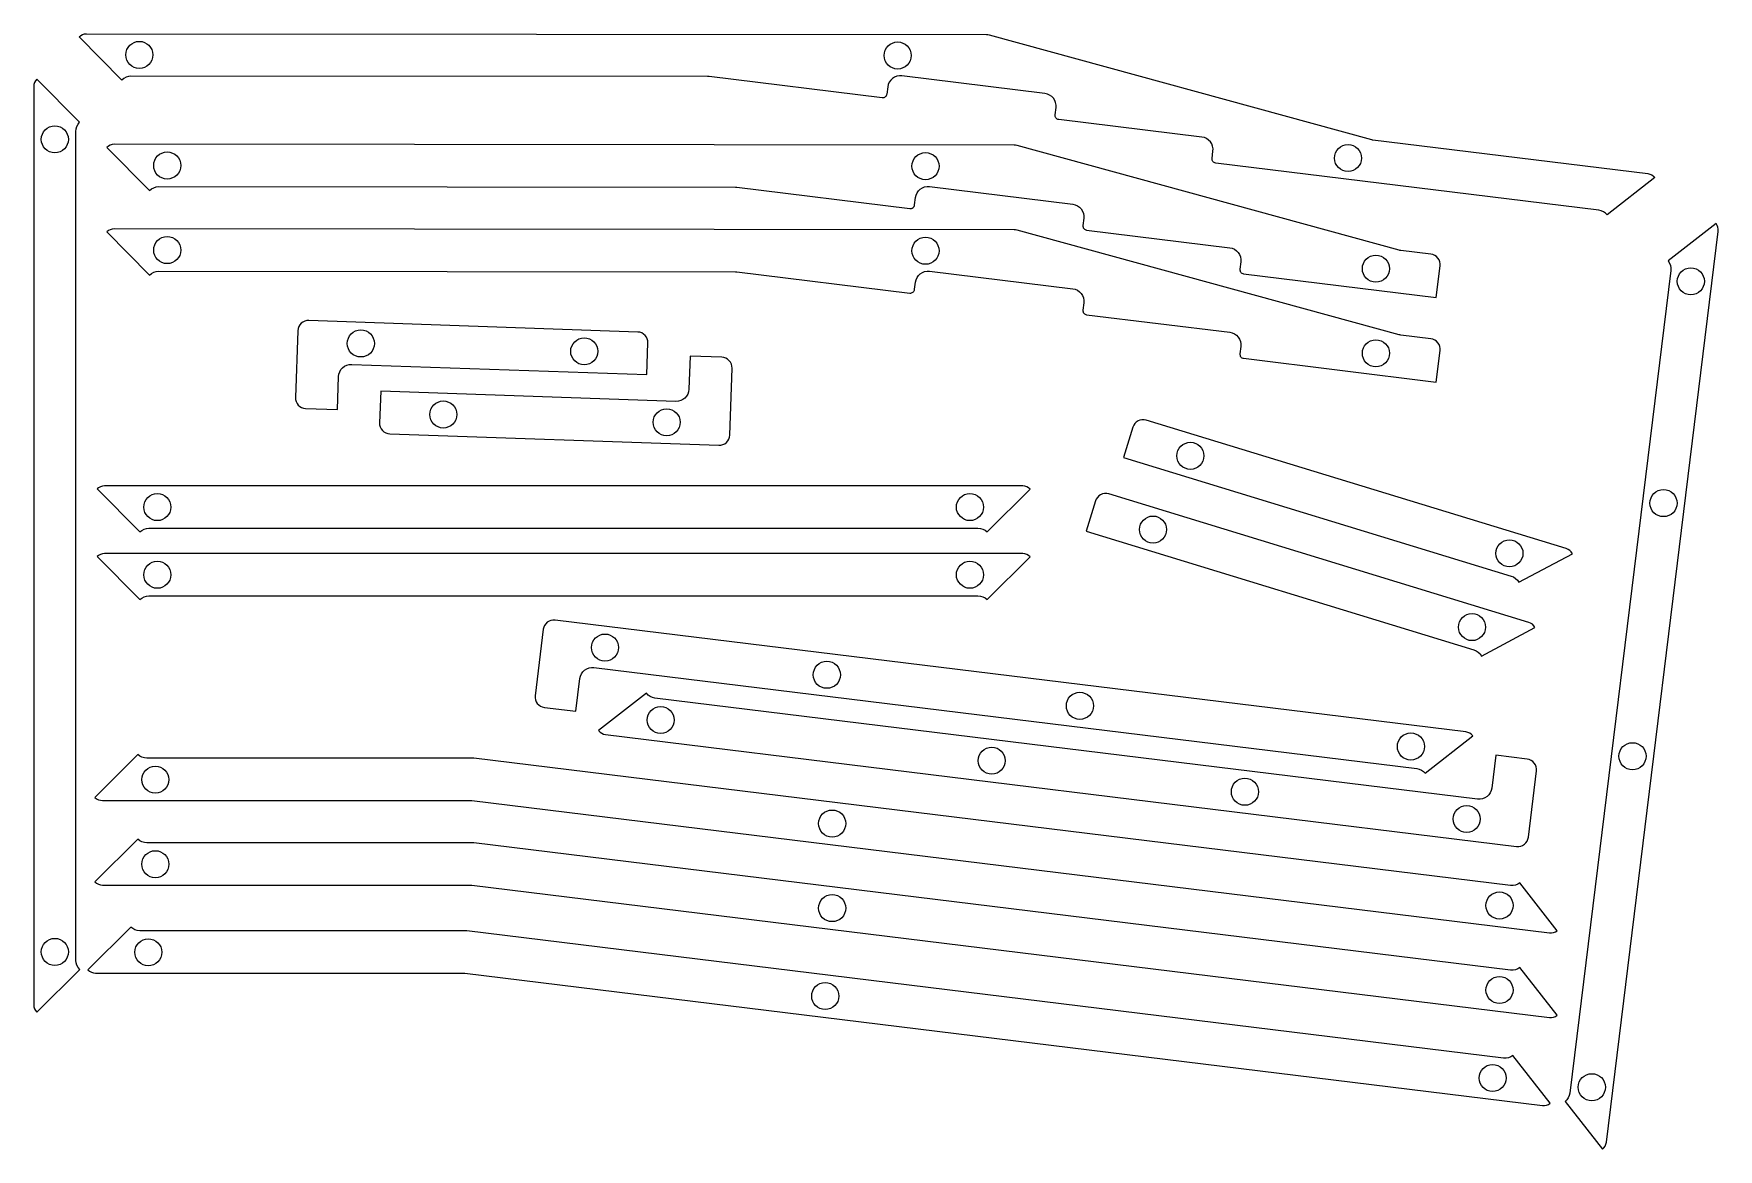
# Model space of a CAD drawing. Header units: millimetres. Extents: x -10 to 190, y -127 to 5.
import ezdxf

# ---------------------------------------------------------------- set-up
doc = ezdxf.new("R2010")
doc.units = ezdxf.units.MM
doc.layers.get('0').update_dxf_attribs({"linetype": 'CONTINUOUS'})

msp = doc.modelspace()

# ---------------------------------------------------------------- linework, layer by layer
for points in [[(148.62, -7.67, 0.03633), (148.8, -7.7), (181.32, -11.7, -0.198912), (182.15, -12.17), (176.5, -16.59, 0.198912), (175.5, -16.02), (130.22, -10.46, -0.414214), (129.78, -9.9), (129.89, -9.05, 0.414214), (128.58, -7.38), (111.66, -5.3, -0.414214), (111.22, -4.75), (111.33, -3.89, 0.414214), (110.02, -2.22), (93.1, -0.14, 0.414214), (91.43, -1.45), (91.32, -2.3, -0.414214), (90.76, -2.74), (70.32, -0.23, 0.030554), (70.13, -0.22), (1.95, -0.16, 0.199024), (0.88, -0.63), (-4.18, 4.48, -0.199024), (-3.3, 4.85), (103.1, 4.76, -0.066742), (103.43, 4.71)], [(-4.55, -104.73), (-4.55, -6.71, -0.199024), (-4.12, -5.63), (-9.18, -0.52, 0.199024), (-9.55, -1.4), (-9.55, -109.98, 0.198912), (-9.18, -110.86), (-4.11, -105.79, -0.198912)], [(156.74, -22.62, 0.414214), (155.65, -21.22), (152.09, -20.79, -0.03633), (151.91, -20.75), (106.72, -8.37, 0.066742), (106.39, -8.33), (-0.01, -8.23, 0.199024), (-0.89, -8.6), (4.16, -13.71, -0.199024), (5.24, -13.24), (73.42, -13.3, -0.030554), (73.6, -13.31), (94.05, -15.82, 0.414214), (94.61, -15.38), (94.71, -14.53, -0.414214), (96.38, -13.23), (113.31, -15.31, -0.414214), (114.61, -16.98), (114.51, -17.83, 0.414214), (114.94, -18.38), (131.87, -20.46, -0.414214), (133.17, -22.13), (133.07, -22.99, 0.414214), (133.5, -23.54), (156.28, -26.34)], [(189.63, -18.53, 0.198912), (189.37, -17.61), (183.72, -22.03, -0.198912), (184.03, -23.14), (172.08, -120.42, -0.198912), (171.52, -121.42), (175.93, -127.07, 0.198912), (176.4, -126.24)], [(156.74, -32.62, 0.414214), (155.65, -31.22), (152.09, -30.79, -0.03633), (151.91, -30.75), (106.72, -18.37, 0.066742), (106.39, -18.33), (-0.01, -18.23, 0.199024), (-0.89, -18.6), (4.16, -23.71, -0.199024), (5.24, -23.24), (73.42, -23.3, -0.030554), (73.6, -23.31), (94.05, -25.82, 0.414214), (94.61, -25.38), (94.71, -24.53, -0.414214), (96.38, -23.23), (113.31, -25.31, -0.414214), (114.61, -26.98), (114.51, -27.83, 0.414214), (114.94, -28.38), (131.87, -30.46, -0.414214), (133.17, -32.13), (133.07, -32.99, 0.414214), (133.5, -33.54), (156.28, -36.34)], [(21.41, -38.17, 0.414214), (22.61, -39.46), (26.36, -39.59), (26.5, -35.69, -0.414214), (28.05, -34.25), (62.95, -35.47), (63.08, -31.72, 0.414214), (61.88, -30.43), (22.98, -29.07, 0.414214), (21.68, -30.27)], [(73.02, -34.71, 0.414214), (71.82, -33.42), (68.07, -33.29), (67.93, -37.19, -0.414214), (66.38, -38.64), (31.48, -37.42), (31.34, -41.17, 0.414214), (32.55, -42.46), (71.45, -43.82, 0.414214), (72.75, -42.61)], [(121.98, -40.85, 0.414214), (120.42, -41.68), (119.32, -45.27), (165.16, -59.28, -0.198912), (166.05, -60.01), (172.38, -56.64, 0.198912), (171.64, -56.04)], [(4.07, -53.63), (102.09, -53.63, -0.199024), (103.18, -54.05), (108.28, -49, 0.199024), (107.4, -48.63), (-1.18, -48.63, 0.198912), (-2.06, -48.99), (3.01, -54.07, -0.198912)], [(117.56, -49.58, 0.414214), (116, -50.41), (114.9, -53.99), (160.74, -68.01, -0.198912), (161.63, -68.74), (167.96, -65.37, 0.198912), (167.22, -64.76)], [(4.07, -61.63), (102.09, -61.63, -0.199024), (103.18, -62.05), (108.28, -57, 0.199024), (107.4, -56.63), (-1.18, -56.63, 0.198912), (-2.06, -56.99), (3.01, -62.07, -0.198912)], [(52.1, -64.5, 0.414214), (50.7, -65.58), (49.74, -73.43, 0.414214), (50.83, -74.82), (54.55, -75.28), (55.03, -71.4, -0.414214), (56.7, -70.1), (153.98, -82.04, -0.198912), (154.98, -82.61), (160.63, -78.19, 0.198912), (159.8, -77.72)], [(165.79, -91.25, 0.414214), (167.18, -90.17), (168.14, -82.32, 0.414214), (167.05, -80.93), (163.33, -80.47), (162.86, -84.35, -0.414214), (161.18, -85.65), (63.9, -73.71, -0.198912), (62.9, -73.14), (57.25, -77.56, 0.198912), (58.08, -78.03)], [(165.07, -95.88), (42.5, -80.83, 0.030553), (42.44, -80.82), (3.83, -80.82, -0.198912), (2.77, -80.39), (-2.31, -85.46, 0.198912), (-1.42, -85.82), (42.09, -85.82, -0.030553), (42.24, -85.83), (169.67, -101.48, 0.198912), (170.59, -101.22), (166.17, -95.57, -0.198912)], [(165.07, -105.88), (42.5, -90.83, 0.030553), (42.44, -90.82), (3.83, -90.82, -0.198912), (2.77, -90.39), (-2.31, -95.46, 0.198912), (-1.42, -95.82), (42.09, -95.82, -0.030553), (42.24, -95.83), (169.67, -111.48, 0.198912), (170.59, -111.22), (166.17, -105.57, -0.198912)], [(164.24, -116.28), (41.68, -101.23, 0.030553), (41.62, -101.23), (3, -101.23, -0.198912), (1.94, -100.79), (-3.13, -105.86, 0.198912), (-2.25, -106.23), (41.27, -106.23, -0.030553), (41.42, -106.24), (168.84, -121.88, 0.198912), (169.77, -121.63), (165.35, -115.97, -0.198912)]]:
    msp.add_lwpolyline(points, format="xyb", close=True)
for centre in [(2.95, 2.34), (92.61, 2.27), (-7.05, -7.65), (6.24, -10.74), (95.9, -10.82), (145.86, -9.86), (6.24, -20.74), (95.9, -20.82), (149.15, -22.94), (186.39, -24.43), (29.13, -31.78), (55.55, -32.71), (149.15, -32.94), (38.88, -40.18), (65.29, -41.1), (127.22, -45.07), (5.07, -51.13), (101.15, -51.13), (183.16, -50.66), (122.8, -53.79), (164.94, -56.6), (5.07, -59.13), (101.15, -59.13), (160.52, -65.32), (58, -67.74), (84.23, -70.96), (114.15, -74.63), (64.59, -76.31), (103.73, -81.12), (153.29, -79.44), (179.49, -80.59), (4.83, -83.36), (133.66, -84.79), (84.86, -88.55), (159.89, -88.01), (4.83, -93.36), (84.86, -98.55), (163.77, -98.24), (-7.05, -103.73), (4, -103.77), (84.04, -108.95), (163.77, -108.24), (162.95, -118.64), (174.68, -119.73)]:
    msp.add_circle(centre, 1.6)

doc.saveas('drawing.dxf')
